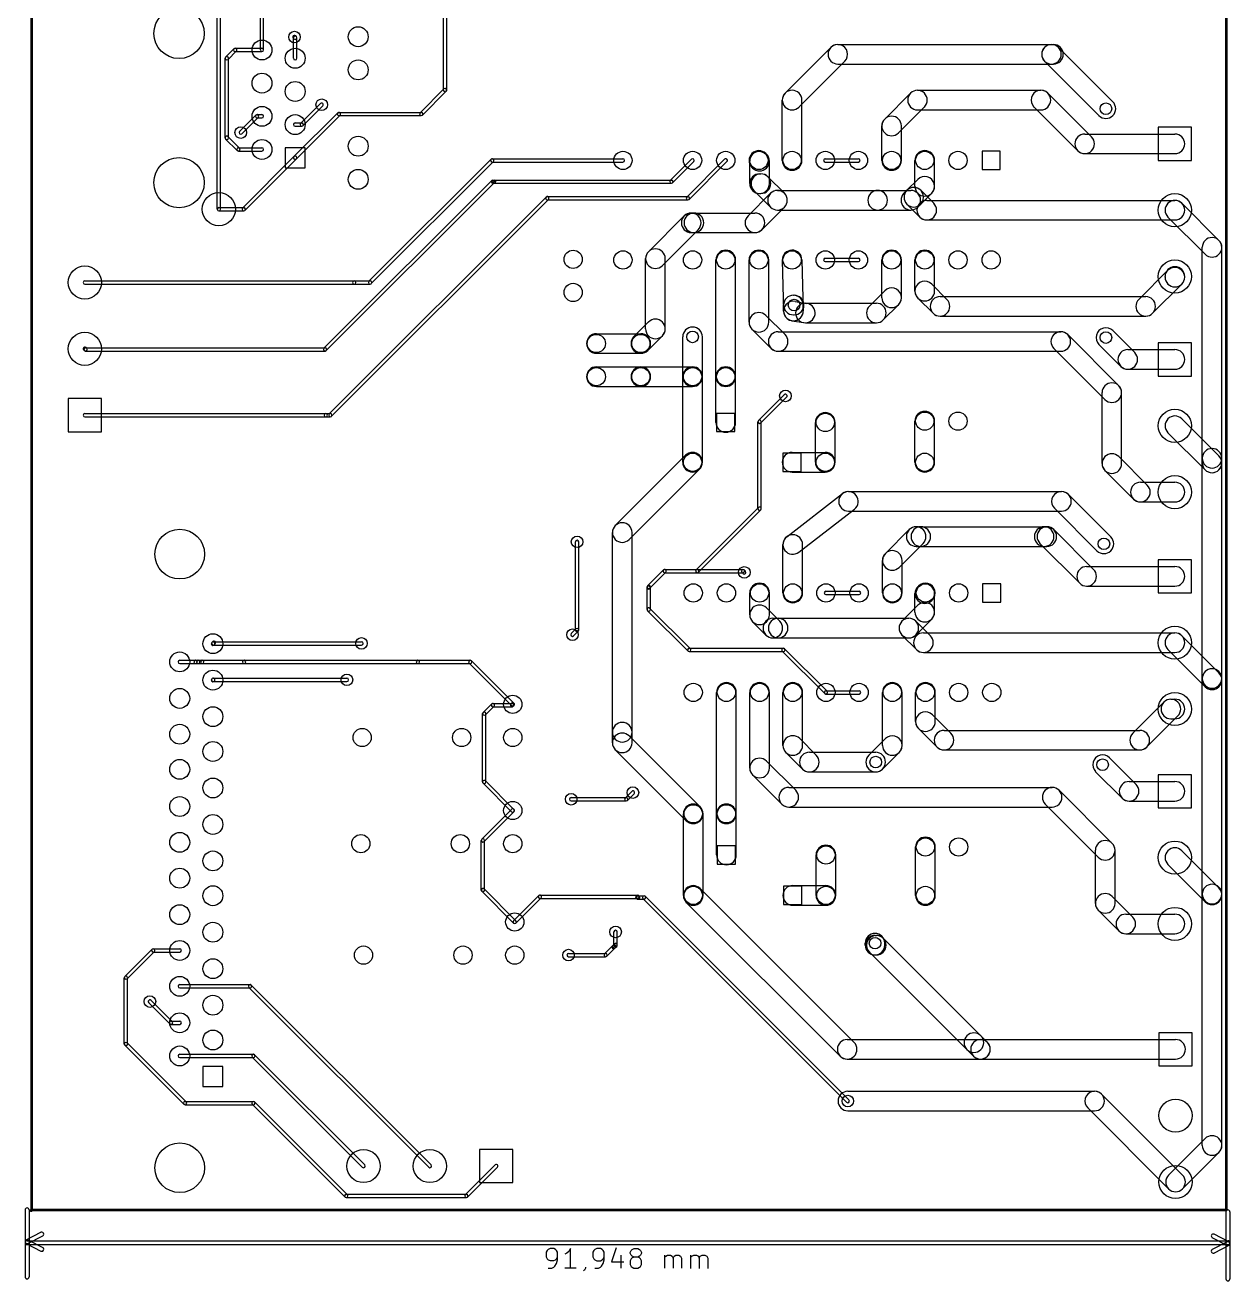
# Model space of a CAD drawing. Extents: x 26 to 140, y -193 to -34.
# Drawn here: x 25.8 to 118, y -192.9 to -96.7 of the extents above; entities that cross this region are included whole.
import ezdxf

# ---------------------------------------------------------------- set-up
doc = ezdxf.new("R2010")
doc.units = 0
doc.header["$MEASUREMENT"] = 0
doc.layers.add('BLACK', color=250, linetype='CONTINUOUS')

msp = doc.modelspace()

# ---------------------------------------------------------------- linework, layer by layer
at = {"layer": 'BLACK'}
for p, q in [((26.2136, -187.503), (26.2136, -34.1884)), ((26.3136, -187.503), (26.3136, -34.1884)), ((117.704, -187.452), (117.704, -34.1884)), ((117.804, -187.452), (117.804, -34.1884)), ((57.785, -101.702), (57.785, -95.1992)), ((58.039, -101.702), (58.039, -95.1992)), ((40.4622, -110.82), (40.4622, -95.3262)), ((40.7162, -110.82), (40.7162, -95.3262)), ((43.7642, -98.6282), (43.7642, -95.4024)), ((44.0182, -98.6282), (44.0182, -95.4024)), ((46.3414, -97.7782), (46.2906, -97.7274)), ((46.3042, -99.2632), (46.3042, -97.6884)), ((46.521, -97.5986), (46.4702, -97.5478)), ((46.5582, -99.2632), (46.5582, -97.6884)), ((41.109, -99.1734), (41.744, -98.5384)), ((41.2886, -99.353), (41.9236, -98.718)), ((41.8338, -98.5012), (43.8912, -98.5012)), ((41.8338, -98.7552), (43.8912, -98.7552)), ((83.9501, -101.933), (87.4553, -98.4281)), ((87.9856, -98.2084), (104.343, -98.2084)), ((104.343, -98.2084), (104.496, -98.2084)), ((104.874, -98.4281), (109.039, -102.594)), ((41.0718, -105.359), (41.0718, -99.2632)), ((41.3258, -105.359), (41.3258, -99.2632)), ((85.0107, -102.994), (88.5159, -99.4887)), ((87.9856, -99.7084), (104.343, -99.7084)), ((103.813, -99.4887), (107.978, -103.654)), ((104.343, -99.7084), (104.496, -99.7084)), ((55.9934, -103.441), (57.8222, -101.612)), ((56.173, -103.62), (58.0018, -101.791)), ((93.5513, -101.933), (91.5701, -103.914)), ((94.0816, -101.714), (103.53, -101.714)), ((107.414, -105.286), (104.061, -101.933)), ((46.8494, -104.253), (48.3734, -102.729)), ((83.7304, -107.086), (83.7304, -102.464)), ((85.2304, -107.086), (85.2304, -102.464)), ((43.4204, -103.618), (42.1758, -104.863)), ((43.6, -103.798), (42.3554, -105.043)), ((43.5102, -103.581), (43.8912, -103.581)), ((43.5102, -103.835), (43.8912, -103.835)), ((46.3414, -106.793), (49.6942, -103.441)), ((46.521, -106.973), (49.8738, -103.62)), ((47.029, -104.433), (48.553, -102.909)), ((49.784, -103.403), (56.0832, -103.403)), ((49.784, -103.657), (56.0832, -103.657)), ((94.6119, -102.994), (92.6307, -104.975)), ((94.0816, -103.214), (103.53, -103.214)), ((106.353, -106.347), (103, -102.994)), ((46.4312, -104.216), (46.9392, -104.216)), ((46.4312, -104.47), (46.9392, -104.47)), ((91.3504, -107.086), (91.3504, -104.445)), ((92.8504, -107.086), (92.8504, -104.445)), ((115.062, -104.546), (112.522, -104.546)), ((112.522, -104.546), (112.522, -107.086)), ((115.062, -107.086), (115.062, -104.546)), ((41.998, -106.338), (41.109, -105.449)), ((42.1776, -106.158), (41.2886, -105.269)), ((106.883, -105.066), (113.792, -105.066)), ((42.0878, -106.121), (43.8912, -106.121)), ((42.0878, -106.375), (43.8912, -106.375)), ((47.1932, -106.121), (45.6692, -106.121)), ((45.6692, -106.121), (45.6692, -107.645)), ((47.1932, -107.645), (47.1932, -106.121)), ((82.4707, -106.556), (82.5215, -106.607)), ((100.419, -106.388), (99.0219, -106.388)), ((99.0219, -106.388), (99.0219, -107.785)), ((100.419, -107.785), (100.419, -106.388)), ((106.883, -106.566), (113.792, -106.566)), ((46.3414, -106.793), (42.4044, -110.73)), ((46.521, -106.973), (42.584, -110.91)), ((45.6692, -107.645), (47.1932, -107.645)), ((52.0818, -116.344), (61.429, -106.997)), ((52.2614, -116.523), (61.6086, -107.176)), ((61.5188, -106.959), (71.5264, -106.959)), ((61.5188, -107.213), (71.5264, -107.213)), ((76.7706, -106.997), (75.145, -108.622)), ((76.9502, -107.176), (75.3246, -108.802)), ((76.415, -109.892), (79.3106, -106.997)), ((76.5946, -110.072), (79.4902, -107.176)), ((81.2412, -108.864), (81.2412, -107.137)), ((81.4101, -107.617), (81.4609, -107.668)), ((82.7412, -108.864), (82.7412, -107.137)), ((87.0204, -106.959), (89.5604, -106.959)), ((87.0204, -107.213), (89.5604, -107.213)), ((93.8904, -109.068), (93.8904, -107.086)), ((95.3904, -109.068), (95.3904, -107.086)), ((112.522, -107.086), (115.062, -107.086)), ((61.4798, -108.622), (48.6274, -121.475)), ((61.5696, -108.585), (61.6712, -108.585)), ((61.6712, -108.585), (75.2348, -108.585)), ((81.9912, -108.114), (82.0928, -108.114)), ((82.6231, -108.334), (83.8931, -109.604)), ((93.2719, -109.375), (94.1101, -108.537)), ((99.0219, -107.785), (100.419, -107.785)), ((61.6594, -108.802), (48.807, -121.654)), ((61.5696, -108.839), (61.6712, -108.839)), ((61.6712, -108.839), (75.2348, -108.839)), ((82.8325, -109.604), (81.1053, -111.331)), ((81.5625, -109.395), (82.8325, -110.665)), ((81.9912, -109.614), (82.0928, -109.614)), ((83.3628, -109.384), (91.0336, -109.384)), ((91.0336, -109.384), (93.5736, -109.384)), ((93.0433, -109.604), (93.2719, -109.375)), ((94.3325, -109.375), (95.3231, -110.366)), ((94.3325, -110.436), (95.1707, -109.598)), ((49.0338, -126.504), (65.6454, -109.892)), ((49.2134, -126.683), (65.825, -110.072)), ((65.7352, -109.855), (76.5048, -109.855)), ((65.7352, -110.109), (76.5048, -110.109)), ((93.2719, -110.436), (94.2625, -111.427)), ((94.1039, -110.665), (94.3325, -110.436)), ((94.7928, -110.146), (113.792, -110.146)), ((114.322, -110.366), (117.167, -113.211)), ((40.5892, -110.693), (42.4942, -110.693)), ((40.5892, -110.947), (42.4942, -110.947)), ((76.2285, -111.331), (73.4853, -114.074)), ((76.7588, -111.112), (76.962, -111.112)), ((76.962, -111.112), (81.6356, -111.112)), ((83.8931, -110.665), (82.1659, -112.392)), ((83.3628, -110.884), (91.0336, -110.884)), ((91.0336, -110.884), (93.5736, -110.884)), ((113.262, -111.427), (116.106, -114.272)), ((77.2891, -112.392), (74.5459, -115.135)), ((94.7928, -111.646), (113.792, -111.646)), ((76.7588, -112.612), (76.962, -112.612)), ((76.962, -112.612), (81.6356, -112.612)), ((115.887, -129.896), (115.887, -113.741)), ((117.387, -129.896), (117.387, -113.741)), ((73.2656, -119.99), (73.2656, -114.605)), ((74.7656, -119.99), (74.7656, -114.605)), ((78.6504, -123.647), (78.6504, -114.706)), ((80.1504, -123.647), (80.1504, -114.706)), ((81.1904, -119.482), (81.1904, -114.706)), ((82.6904, -119.482), (82.6904, -114.706)), ((83.7302, -114.726), (83.8327, -118.638)), ((85.2297, -114.687), (85.3322, -118.598)), ((87.0204, -114.579), (89.5604, -114.579)), ((87.0204, -114.833), (89.5604, -114.833)), ((91.3504, -117.602), (91.3504, -114.706)), ((92.8504, -117.602), (92.8504, -114.706)), ((93.8904, -117.094), (93.8904, -114.706)), ((95.3904, -117.094), (95.3904, -114.706)), ((30.3276, -116.307), (50.9524, -116.307)), ((50.9524, -116.307), (52.1716, -116.307)), ((113.262, -115.497), (111.026, -117.732)), ((113.042, -116.027), (113.042, -115.976)), ((114.542, -116.027), (114.542, -115.976)), ((30.3276, -116.561), (50.9524, -116.561)), ((50.9524, -116.561), (52.1716, -116.561)), ((90.4017, -118.24), (91.5701, -117.072)), ((96.3391, -117.732), (95.1707, -116.564)), ((114.322, -116.558), (112.087, -118.793)), ((83.832, -118.618), (83.832, -118.161)), ((84.582, -117.411), (84.6328, -117.411)), ((84.7044, -117.879), (85.619, -118.03)), ((85.332, -118.618), (85.332, -118.161)), ((85.4964, -118.02), (90.932, -118.02)), ((91.4623, -119.301), (92.6307, -118.132)), ((95.2785, -118.793), (94.1101, -117.624)), ((95.8088, -117.512), (111.557, -117.512)), ((82.4707, -118.951), (83.9439, -120.424)), ((84.582, -118.911), (84.6328, -118.911)), ((95.8088, -119.012), (111.557, -119.012)), ((73.4853, -119.459), (72.3677, -120.577)), ((81.4101, -120.012), (82.8833, -121.485)), ((83.4136, -120.205), (105.054, -120.205)), ((84.4594, -119.358), (85.374, -119.51)), ((85.4964, -119.52), (90.932, -119.52)), ((110.716, -121.796), (109.039, -120.12)), ((69.4944, -120.357), (72.898, -120.357)), ((74.5459, -120.52), (73.4283, -121.638)), ((76.1104, -123.647), (76.1104, -120.599)), ((77.6104, -123.647), (77.6104, -120.599)), ((105.585, -120.424), (109.496, -124.336)), ((115.062, -121.056), (112.522, -121.056)), ((112.522, -121.056), (112.522, -123.596)), ((115.062, -123.596), (115.062, -121.056)), ((30.2886, -121.654), (30.2378, -121.603)), ((30.3784, -121.437), (48.7172, -121.437)), ((30.3784, -121.691), (48.7172, -121.691)), ((30.4682, -121.475), (30.4174, -121.424)), ((69.4944, -121.857), (72.898, -121.857)), ((83.4136, -121.705), (105.054, -121.705)), ((104.524, -121.485), (108.436, -125.397)), ((109.655, -122.857), (107.978, -121.18)), ((110.185, -121.576), (113.792, -121.576)), ((69.4944, -122.897), (72.898, -122.897)), ((72.898, -122.897), (76.8604, -122.897)), ((110.185, -123.076), (113.792, -123.076)), ((76.1104, -130.2), (76.1104, -123.647)), ((77.6104, -130.2), (77.6104, -123.647)), ((78.6504, -127.152), (78.6504, -123.647)), ((80.1504, -127.152), (80.1504, -123.647)), ((112.522, -123.596), (115.062, -123.596)), ((69.4944, -124.397), (72.898, -124.397)), ((72.898, -124.397), (76.8604, -124.397)), ((108.216, -130.302), (108.216, -124.866)), ((109.716, -130.302), (109.716, -124.866)), ((31.5976, -125.324), (29.0576, -125.324)), ((29.0576, -125.324), (29.0576, -127.864)), ((31.5976, -127.864), (31.5976, -125.324)), ((81.9014, -127.012), (83.8826, -125.031)), ((82.081, -127.191), (84.0622, -125.21)), ((30.3276, -126.467), (48.768, -126.467)), ((30.3276, -126.721), (48.768, -126.721)), ((48.768, -126.467), (49.1236, -126.467)), ((48.768, -126.721), (49.1236, -126.721)), ((80.0989, -126.454), (78.7019, -126.454)), ((78.7019, -126.454), (78.7019, -127.851)), ((80.0989, -127.851), (80.0989, -126.454)), ((114.322, -126.876), (117.167, -129.721)), ((29.0576, -127.864), (31.5976, -127.864)), ((78.7019, -127.851), (80.0989, -127.851)), ((81.8642, -133.756), (81.8642, -127.102)), ((82.1182, -133.756), (82.1182, -127.102)), ((86.2704, -130.2), (86.2704, -127.152)), ((87.7704, -130.2), (87.7704, -127.152)), ((93.8904, -130.2), (93.8904, -127.051)), ((95.3904, -130.2), (95.3904, -127.051)), ((113.262, -127.937), (116.106, -130.782)), ((76.3301, -129.67), (70.9453, -135.055)), ((83.7819, -129.502), (83.7819, -130.899)), ((85.1789, -129.502), (83.7819, -129.502)), ((84.4804, -129.45), (87.0204, -129.45)), ((85.1789, -130.899), (85.1789, -129.502)), ((109.496, -129.772), (111.681, -131.956)), ((77.3907, -130.731), (72.0059, -136.116)), ((115.887, -130.251), (115.887, -129.896)), ((115.887, -146.761), (115.887, -129.896)), ((117.387, -130.251), (117.387, -129.896)), ((117.387, -146.761), (117.387, -129.896)), ((83.7819, -130.899), (85.1789, -130.899)), ((84.4804, -130.95), (87.0204, -130.95)), ((108.436, -130.832), (110.62, -133.017)), ((111.15, -131.736), (113.792, -131.736)), ((84.0716, -135.905), (88.3407, -132.605)), ((88.7984, -132.448), (105.105, -132.448)), ((108.887, -135.918), (105.636, -132.667)), ((77.1262, -138.442), (81.9014, -133.667)), ((111.15, -133.236), (113.792, -133.236)), ((77.3058, -138.621), (82.081, -133.846)), ((84.9889, -137.092), (89.258, -133.792)), ((88.7984, -133.948), (105.105, -133.948)), ((107.826, -136.979), (104.575, -133.728)), ((70.7256, -150.876), (70.7256, -135.585)), ((72.2256, -150.876), (72.2256, -135.585)), ((93.4497, -135.36), (91.6209, -137.188)), ((93.98, -135.14), (94.3356, -135.14)), ((94.3356, -135.14), (103.784, -135.14)), ((103.784, -135.14), (103.988, -135.14)), ((104.518, -135.36), (107.566, -138.408)), ((67.8942, -143.053), (67.8942, -136.296)), ((68.1482, -143.053), (68.1482, -136.296)), ((83.7812, -140.208), (83.7812, -136.5)), ((85.2812, -140.208), (85.2812, -136.5)), ((94.5103, -136.42), (92.6815, -138.249)), ((103.457, -136.42), (106.505, -139.468)), ((93.98, -136.64), (94.3356, -136.64)), ((94.3356, -136.64), (103.784, -136.64)), ((103.784, -136.64), (103.988, -136.64)), ((73.4178, -139.661), (74.637, -138.442)), ((74.7268, -138.405), (77.216, -138.405)), ((77.216, -138.405), (80.7212, -138.405)), ((80.811, -138.442), (80.9126, -138.543)), ((91.4012, -140.208), (91.4012, -137.719)), ((92.9012, -140.208), (92.9012, -137.719)), ((107.036, -138.188), (113.792, -138.188)), ((115.062, -137.668), (112.522, -137.668)), ((112.522, -137.668), (112.522, -140.208)), ((115.062, -140.208), (115.062, -137.668)), ((73.5974, -139.841), (74.8166, -138.621)), ((74.7268, -138.659), (77.216, -138.659)), ((77.216, -138.659), (80.7212, -138.659)), ((80.6314, -138.621), (80.733, -138.723)), ((73.3806, -139.802), (73.3806, -139.751)), ((73.3806, -141.478), (73.3806, -139.802)), ((73.6346, -139.802), (73.6346, -139.751)), ((73.6346, -141.478), (73.6346, -139.802)), ((81.2412, -141.884), (81.2412, -140.208)), ((82.7412, -141.884), (82.7412, -140.208)), ((87.0712, -140.081), (89.6112, -140.081)), ((87.0712, -140.335), (89.6112, -140.335)), ((93.8904, -141.681), (93.8904, -140.259)), ((94.1101, -139.728), (94.1609, -139.678)), ((95.3904, -141.681), (95.3904, -140.259)), ((100.47, -139.51), (99.0727, -139.51)), ((99.0727, -139.51), (99.0727, -140.907)), ((100.47, -140.907), (100.47, -139.51)), ((107.036, -139.688), (113.792, -139.688)), ((112.522, -140.208), (115.062, -140.208)), ((82.5215, -141.354), (83.5375, -142.37)), ((92.8909, -142.37), (94.1101, -141.151)), ((95.1707, -140.789), (95.2215, -140.738)), ((99.0727, -140.907), (100.47, -140.907)), ((76.5166, -144.667), (73.4178, -141.568)), ((76.6962, -144.487), (73.5974, -141.388)), ((83.0072, -142.15), (83.4136, -142.15)), ((83.4136, -142.15), (93.4212, -142.15)), ((93.9515, -143.431), (95.1707, -142.212)), ((67.9314, -142.963), (67.5758, -143.319)), ((68.111, -143.143), (67.7554, -143.498)), ((81.4609, -142.415), (82.4769, -143.431)), ((93.9515, -142.37), (95.0691, -143.488)), ((94.5388, -143.268), (113.792, -143.268)), ((40.0422, -144.004), (40.1184, -143.928)), ((40.0676, -143.979), (40.0422, -144.004)), ((40.1574, -143.942), (51.5112, -143.942)), ((40.1574, -144.196), (51.5112, -144.196)), ((40.2218, -144.184), (40.298, -144.108)), ((40.2472, -144.159), (40.2218, -144.184)), ((83.0072, -143.65), (83.4136, -143.65)), ((83.4136, -143.65), (93.4212, -143.65)), ((92.8909, -143.431), (94.0085, -144.548)), ((114.322, -143.488), (117.167, -146.332)), ((76.6064, -144.45), (83.82, -144.45)), ((76.6064, -144.704), (83.82, -144.704)), ((86.9814, -147.918), (83.7302, -144.667)), ((87.161, -147.738), (83.9098, -144.487)), ((94.5388, -144.768), (113.792, -144.768)), ((113.262, -144.548), (116.106, -147.393)), ((37.592, -145.364), (38.8112, -145.364)), ((37.592, -145.618), (38.8112, -145.618)), ((38.8112, -145.364), (39.0144, -145.364)), ((38.8112, -145.618), (39.0144, -145.618)), ((39.0144, -145.364), (39.3192, -145.364)), ((39.0144, -145.618), (39.3192, -145.618)), ((39.3192, -145.364), (42.5196, -145.364)), ((39.3192, -145.618), (42.5196, -145.618)), ((42.5196, -145.364), (55.8292, -145.364)), ((42.5196, -145.618), (55.8292, -145.618)), ((55.8292, -145.364), (59.8424, -145.364)), ((55.8292, -145.618), (59.8424, -145.618)), ((59.7526, -145.581), (63.0038, -148.832)), ((59.9322, -145.401), (63.1834, -148.653)), ((40.0422, -146.798), (40.0676, -146.773)), ((40.1574, -146.736), (50.3936, -146.736)), ((40.1574, -146.99), (50.3936, -146.99)), ((40.2218, -146.978), (40.2472, -146.953)), ((115.887, -163.271), (115.887, -146.761)), ((115.887, -146.863), (115.887, -146.761)), ((117.387, -163.271), (117.387, -146.761)), ((117.387, -146.863), (117.387, -146.761)), ((78.7012, -157.124), (78.7012, -147.828)), ((80.2012, -157.124), (80.2012, -147.828)), ((81.2412, -153.619), (81.2412, -147.828)), ((82.7412, -153.619), (82.7412, -147.828)), ((83.7812, -151.892), (83.7812, -147.828)), ((85.2812, -151.892), (85.2812, -147.828)), ((87.0712, -147.701), (89.6112, -147.701)), ((87.0712, -147.955), (89.6112, -147.955)), ((91.4012, -151.892), (91.4012, -147.828)), ((92.9012, -151.892), (92.9012, -147.828)), ((93.9412, -150.063), (93.9412, -147.828)), ((95.4412, -150.063), (95.4412, -147.828)), ((60.8194, -149.364), (61.4798, -148.703)), ((60.999, -149.543), (61.6594, -148.883)), ((61.5696, -148.666), (63.0428, -148.666)), ((61.5696, -148.92), (63.0428, -148.92)), ((62.953, -148.703), (63.0038, -148.653)), ((63.1326, -148.883), (63.1834, -148.832)), ((112.957, -148.568), (110.569, -150.955)), ((113.487, -148.348), (113.792, -148.348)), ((60.7822, -154.686), (60.7822, -149.454)), ((61.0362, -154.686), (61.0362, -149.454)), ((96.6439, -150.955), (95.2215, -149.533)), ((114.018, -149.628), (111.63, -152.016)), ((113.487, -149.848), (113.792, -149.848)), ((70.7256, -151.689), (70.7256, -150.876)), ((72.2256, -151.689), (72.2256, -150.876)), ((95.5833, -152.016), (94.1609, -150.594)), ((96.1136, -150.736), (111.1, -150.736)), ((72.0059, -151.158), (77.4415, -156.594)), ((85.0615, -151.362), (86.3315, -152.632)), ((90.3509, -152.632), (91.6209, -151.362)), ((70.9453, -152.219), (76.3809, -157.655)), ((84.0009, -152.422), (85.2709, -153.692)), ((85.8012, -152.412), (90.8812, -152.412)), ((91.4115, -153.692), (92.6815, -152.422)), ((96.1136, -152.236), (111.1, -152.236)), ((110.817, -154.867), (108.785, -152.835)), ((82.5215, -153.089), (84.7567, -155.324)), ((63.0038, -156.96), (60.8194, -154.776)), ((63.1834, -156.781), (60.999, -154.596)), ((81.4609, -154.15), (83.6961, -156.385)), ((85.8012, -153.912), (90.8812, -153.912)), ((109.756, -155.928), (107.724, -153.896)), ((110.287, -154.647), (113.792, -154.647)), ((115.062, -154.127), (112.522, -154.127)), ((112.522, -154.127), (112.522, -156.667)), ((115.062, -156.667), (115.062, -154.127)), ((71.6906, -155.917), (72.1986, -155.409)), ((71.8702, -156.097), (72.3782, -155.589)), ((84.2264, -155.104), (104.394, -155.104)), ((104.924, -155.324), (108.988, -159.388)), ((67.564, -155.88), (71.7804, -155.88)), ((67.564, -156.134), (71.7804, -156.134)), ((84.2264, -156.604), (104.394, -156.604)), ((103.864, -156.385), (107.928, -160.449)), ((110.287, -156.147), (113.792, -156.147)), ((112.522, -156.667), (115.062, -156.667)), ((60.7178, -159.067), (63.0038, -156.781)), ((60.8974, -159.246), (63.1834, -156.96)), ((76.1612, -163.373), (76.1612, -157.124)), ((77.6612, -163.373), (77.6612, -157.124)), ((78.7012, -160.274), (78.7012, -157.124)), ((80.2012, -160.274), (80.2012, -157.124)), ((60.6806, -162.966), (60.6806, -159.156)), ((60.9346, -162.966), (60.9346, -159.156)), ((80.1497, -159.576), (78.7527, -159.576)), ((78.7527, -159.576), (78.7527, -160.973)), ((80.1497, -160.973), (80.1497, -159.576)), ((86.3212, -163.373), (86.3212, -160.274)), ((87.8212, -163.373), (87.8212, -160.274)), ((93.9412, -163.373), (93.9412, -159.664)), ((95.4412, -163.373), (95.4412, -159.664)), ((107.708, -163.982), (107.708, -159.918)), ((109.208, -163.982), (109.208, -159.918)), ((114.322, -159.947), (117.167, -162.792)), ((78.7527, -160.973), (80.1497, -160.973)), ((113.262, -161.008), (116.106, -163.852)), ((63.1562, -165.495), (60.7178, -163.056)), ((63.3358, -165.315), (60.8974, -162.877)), ((63.1562, -165.315), (65.0866, -163.385)), ((65.1764, -163.347), (72.644, -163.347)), ((72.517, -163.525), (72.517, -163.474)), ((72.644, -163.398), (72.6948, -163.398)), ((72.6948, -163.398), (73.152, -163.398)), ((72.771, -163.525), (72.771, -163.474)), ((73.2418, -163.435), (88.8374, -179.031)), ((77.4415, -162.842), (89.2271, -174.628)), ((83.8327, -162.674), (83.8327, -164.071)), ((85.2297, -162.674), (83.8327, -162.674)), ((84.5312, -162.623), (87.0712, -162.623)), ((85.2297, -164.071), (85.2297, -162.674)), ((108.988, -163.452), (110.563, -165.027)), ((115.887, -163.322), (115.887, -163.271)), ((115.887, -182.524), (115.887, -163.271)), ((117.387, -163.322), (117.387, -163.271)), ((117.387, -182.524), (117.387, -163.271)), ((63.3358, -165.495), (65.2662, -163.564)), ((65.1764, -163.601), (72.644, -163.601)), ((72.644, -163.652), (72.6948, -163.652)), ((72.6948, -163.652), (73.152, -163.652)), ((73.0622, -163.615), (88.6578, -179.211)), ((76.3809, -163.903), (88.1665, -175.689)), ((83.8327, -164.071), (85.2297, -164.071)), ((84.5312, -164.123), (87.0712, -164.123)), ((107.928, -164.513), (109.502, -166.088)), ((110.033, -164.807), (113.792, -164.807)), ((70.8406, -167.183), (70.8406, -166.167)), ((71.0946, -167.183), (71.0946, -166.167)), ((110.033, -166.307), (113.792, -166.307)), ((70.1158, -167.855), (70.7254, -167.245)), ((70.7254, -167.245), (70.7762, -167.195)), ((70.7762, -167.195), (70.8778, -167.093)), ((70.9558, -167.374), (71.0574, -167.273)), ((90.0804, -167.183), (90.0804, -167.03)), ((90.8304, -166.433), (90.932, -166.433)), ((98.9299, -174.12), (91.4623, -166.652)), ((91.5804, -167.183), (91.5804, -167.03)), ((35.4702, -167.499), (33.3874, -169.582)), ((35.6498, -167.679), (33.567, -169.762)), ((35.56, -167.462), (37.592, -167.462)), ((35.56, -167.716), (37.592, -167.716)), ((67.3608, -167.818), (70.2056, -167.818)), ((67.3608, -168.072), (70.2056, -168.072)), ((70.2954, -168.035), (70.905, -167.425)), ((70.905, -167.425), (70.9558, -167.374)), ((97.8693, -175.181), (90.4017, -167.713)), ((90.8304, -167.933), (90.932, -167.933)), ((33.3502, -174.752), (33.3502, -169.672)), ((33.6042, -174.752), (33.6042, -169.672)), ((37.592, -170.205), (42.9768, -170.205)), ((37.592, -170.459), (42.9768, -170.459)), ((42.887, -170.422), (56.6538, -184.189)), ((43.0666, -170.243), (56.8334, -184.009)), ((36.8418, -173.216), (35.2162, -171.591)), ((37.0214, -173.037), (35.3958, -171.411)), ((36.9316, -172.999), (37.592, -172.999)), ((36.9316, -173.253), (37.592, -173.253)), ((115.113, -173.888), (112.573, -173.888)), ((112.573, -173.888), (112.573, -176.428)), ((115.113, -176.428), (115.113, -173.888)), ((33.3874, -174.842), (37.9086, -179.363)), ((33.567, -174.662), (38.0882, -179.183)), ((88.6968, -174.408), (98.9076, -174.408)), ((98.9076, -174.408), (113.843, -174.408)), ((98.9299, -174.12), (99.4379, -174.628)), ((37.592, -175.539), (43.2308, -175.539)), ((37.592, -175.793), (43.2308, -175.793)), ((43.141, -175.756), (51.5738, -184.189)), ((43.3206, -175.577), (51.7534, -184.009)), ((88.6968, -175.908), (98.9076, -175.908)), ((97.8693, -175.181), (98.3773, -175.689)), ((98.9076, -175.908), (113.843, -175.908)), ((40.894, -176.479), (39.37, -176.479)), ((39.37, -176.479), (39.37, -178.003)), ((40.894, -178.003), (40.894, -176.479)), ((112.573, -176.428), (115.113, -176.428)), ((39.37, -178.003), (40.894, -178.003)), ((88.7476, -178.371), (107.645, -178.371)), ((114.373, -184.788), (108.176, -178.59)), ((37.9984, -179.146), (43.2308, -179.146)), ((37.9984, -179.4), (43.2308, -179.4)), ((43.141, -179.363), (50.253, -186.475)), ((43.3206, -179.183), (50.4326, -186.295)), ((113.312, -185.849), (107.115, -179.651)), ((88.7476, -179.871), (107.645, -179.871)), ((116.106, -181.994), (113.312, -184.788)), ((63.0936, -182.829), (60.5536, -182.829)), ((60.5536, -182.829), (60.5536, -185.369)), ((63.0936, -185.369), (63.0936, -182.829)), ((117.167, -183.055), (114.373, -185.849)), ((59.4478, -186.295), (61.7338, -184.009)), ((59.6274, -186.475), (61.9134, -184.189)), ((60.5536, -185.369), (63.0936, -185.369)), ((50.3428, -186.258), (59.5376, -186.258)), ((50.3428, -186.512), (59.5376, -186.512)), ((25.7537, -187.452), (25.7537, -192.59)), ((26.0537, -187.452), (26.0537, -192.59)), ((26.162, -187.453), (26.2636, -187.453)), ((26.2128, -187.402), (117.754, -187.402)), ((26.2128, -187.502), (117.754, -187.502)), ((26.162, -187.553), (26.2636, -187.553)), ((117.702, -187.604), (117.702, -192.743)), ((118.002, -187.604), (118.002, -192.743)), ((25.8349, -189.757), (26.9624, -189.173)), ((25.973, -190.024), (27.1005, -189.439)), ((117.921, -189.91), (116.796, -189.322)), ((25.8342, -190.024), (26.9607, -190.611)), ((25.9039, -189.817), (117.852, -189.817)), ((25.9039, -190.117), (117.852, -190.117)), ((25.9727, -189.758), (27.0992, -190.345)), ((65.9487, -190.413), (65.8057, -190.485)), ((66.2344, -190.414), (65.9487, -190.413)), ((66.3772, -190.486), (66.2344, -190.414)), ((67.5201, -190.416), (67.3769, -190.63)), ((67.5175, -191.916), (67.5201, -190.416)), ((71.0203, -190.351), (70.6613, -191.422)), ((117.782, -189.909), (116.656, -190.495)), ((117.782, -190.176), (116.657, -189.587)), ((117.921, -190.175), (116.794, -190.761)), ((65.6625, -190.699), (65.6619, -191.056)), ((65.6619, -191.056), (65.7331, -191.199)), ((65.7342, -190.556), (65.6625, -190.699)), ((65.7331, -191.199), (65.8044, -191.27)), ((65.8057, -190.485), (65.7342, -190.556)), ((65.8044, -191.27), (65.9471, -191.342)), ((65.9471, -191.342), (66.2328, -191.342)), ((66.2328, -191.342), (66.3758, -191.271)), ((66.3758, -191.271), (66.4473, -191.2)), ((66.4485, -190.557), (66.3772, -190.486)), ((66.4467, -191.557), (66.5186, -191.272)), ((66.4473, -191.2), (66.519, -191.057)), ((66.5196, -190.7), (66.4485, -190.557)), ((66.5186, -191.272), (66.5196, -190.7)), ((67.2338, -190.773), (67.0908, -190.844)), ((67.3769, -190.63), (67.2338, -190.773)), ((69.2339, -190.705), (69.2333, -191.062)), ((69.2333, -191.062), (69.3045, -191.205)), ((69.3056, -190.562), (69.2339, -190.705)), ((69.3045, -191.205), (69.3758, -191.277)), ((69.3772, -190.491), (69.3056, -190.562)), ((69.3758, -191.277), (69.5185, -191.348)), ((69.5201, -190.42), (69.3772, -190.491)), ((69.5185, -191.348), (69.8042, -191.349)), ((69.8059, -190.42), (69.5201, -190.42)), ((69.8042, -191.349), (69.9472, -191.278)), ((69.9486, -190.492), (69.8059, -190.42)), ((69.9472, -191.278), (70.0188, -191.206)), ((70.0199, -190.563), (69.9486, -190.492)), ((70.0181, -191.563), (70.0901, -191.278)), ((70.0188, -191.206), (70.0904, -191.063)), ((70.0911, -190.706), (70.0199, -190.563)), ((70.0901, -191.278), (70.0911, -190.706)), ((71.3764, -190.923), (71.3747, -191.923)), ((72.0899, -191.353), (72.0894, -191.638)), ((72.1616, -191.21), (72.0899, -191.353)), ((72.0909, -190.781), (72.0911, -190.71)), ((72.1621, -190.924), (72.0909, -190.781)), ((72.0911, -190.71), (72.1627, -190.567)), ((72.2332, -191.139), (72.1616, -191.21)), ((72.2334, -190.996), (72.1621, -190.924)), ((72.1627, -190.567), (72.2343, -190.496)), ((72.3762, -191.067), (72.2332, -191.139)), ((72.3762, -191.067), (72.2334, -190.996)), ((72.2343, -190.496), (72.3773, -190.425)), ((72.6619, -191.068), (72.3762, -191.067)), ((72.3773, -190.425), (72.663, -190.425)), ((72.8049, -190.997), (72.6619, -191.068)), ((72.8046, -191.14), (72.6619, -191.068)), ((72.663, -190.425), (72.8057, -190.497)), ((72.8759, -191.211), (72.8046, -191.14)), ((72.8764, -190.925), (72.8049, -190.997)), ((72.8057, -190.497), (72.877, -190.568)), ((72.9471, -191.354), (72.8759, -191.211)), ((72.9481, -190.783), (72.8764, -190.925)), ((72.877, -190.568), (72.9482, -190.711)), ((72.9466, -191.64), (72.9471, -191.354)), ((72.9482, -190.711), (72.9481, -190.783)), ((74.7318, -191.929), (74.7335, -190.929)), ((74.7333, -191.072), (74.8048, -191)), ((74.8048, -191), (74.9478, -190.929)), ((74.9478, -190.929), (75.1621, -190.929)), ((75.1621, -190.929), (75.3048, -191.001)), ((75.3048, -191.001), (75.376, -191.144)), ((75.376, -191.144), (75.3747, -191.93)), ((75.376, -191.144), (75.4477, -191.001)), ((75.4477, -191.001), (75.5907, -190.93)), ((75.5907, -190.93), (75.805, -190.931)), ((75.805, -190.931), (75.9477, -191.002)), ((75.9477, -191.002), (76.0189, -191.145)), ((76.0189, -191.145), (76.0175, -191.931)), ((76.7318, -191.932), (76.7335, -190.932)), ((76.7333, -191.075), (76.8048, -191.004)), ((76.8048, -191.004), (76.9478, -190.933)), ((76.9478, -190.933), (77.1621, -190.933)), ((77.1621, -190.933), (77.3048, -191.005)), ((77.3048, -191.005), (77.376, -191.148)), ((77.376, -191.148), (77.3747, -191.933)), ((77.376, -191.148), (77.4477, -191.005)), ((77.4477, -191.005), (77.5907, -190.934)), ((77.5907, -190.934), (77.805, -190.934)), ((77.805, -190.934), (77.9477, -191.006)), ((77.9477, -191.006), (78.0189, -191.149)), ((78.0189, -191.149), (78.0175, -191.934)), ((65.8032, -191.913), (66.089, -191.914)), ((66.089, -191.914), (66.2319, -191.842)), ((66.2319, -191.842), (66.3035, -191.771)), ((66.3035, -191.771), (66.4467, -191.557)), ((67.9461, -191.917), (67.089, -191.915)), ((68.5887, -192.061), (68.5171, -192.132)), ((68.6604, -191.918), (68.5887, -192.061)), ((68.6605, -191.847), (68.6604, -191.918)), ((69.3747, -191.919), (69.6604, -191.92)), ((69.6604, -191.92), (69.8034, -191.849)), ((69.8034, -191.849), (69.8749, -191.777)), ((69.8749, -191.777), (70.0181, -191.563)), ((70.6613, -191.422), (71.5898, -191.423)), ((72.0894, -191.638), (72.1606, -191.781)), ((72.1606, -191.781), (72.2319, -191.853)), ((72.2319, -191.853), (72.3747, -191.925)), ((72.3747, -191.925), (72.6604, -191.925)), ((72.6604, -191.925), (72.8034, -191.854)), ((72.8034, -191.854), (72.8749, -191.783)), ((72.8749, -191.783), (72.9466, -191.64))]:
    msp.add_line(p, q, dxfattribs=at)
for centre, radius in [((37.5412, -97.3582), 1.9253), ((51.2572, -97.6122), 0.762), ((43.8912, -98.6282), 0.762), ((46.3804, -97.6376), 0.4445), ((46.4312, -99.2632), 0.762), ((51.2572, -100.152), 0.762), ((43.8912, -101.168), 0.762), ((46.4312, -101.803), 0.762), ((48.4632, -102.819), 0.4445), ((108.509, -103.124), 0.4445), ((43.8912, -103.708), 0.762), ((46.4312, -104.343), 0.762), ((42.2656, -104.953), 0.4445), ((43.8912, -106.248), 0.762), ((51.2572, -105.994), 0.762), ((71.5264, -107.086), 0.6985), ((76.8604, -107.086), 0.6985), ((79.4004, -107.086), 0.6985), ((81.9404, -107.086), 0.6985), ((84.4804, -107.086), 0.6985), ((87.0204, -107.086), 0.6985), ((89.5604, -107.086), 0.6985), ((92.1004, -107.086), 0.6985), ((94.6404, -107.086), 0.6985), ((97.1804, -107.086), 0.6985), ((37.5412, -108.788), 1.9253), ((51.2572, -108.534), 0.762), ((40.5892, -110.82), 1.27), ((113.792, -110.896), 1.27), ((67.7164, -114.656), 0.6985), ((71.5264, -114.706), 0.6985), ((76.8604, -114.706), 0.6985), ((79.4004, -114.706), 0.6985), ((81.9404, -114.706), 0.6985), ((84.4804, -114.706), 0.6985), ((87.0204, -114.706), 0.6985), ((89.5604, -114.706), 0.6985), ((92.1004, -114.706), 0.6985), ((94.6404, -114.706), 0.6985), ((97.1804, -114.706), 0.6985), ((99.7204, -114.706), 0.6985), ((30.3276, -116.434), 1.27), ((113.792, -115.976), 1.27), ((67.7164, -117.196), 0.6985), ((84.6328, -118.161), 0.4445), ((76.8604, -120.599), 0.4445), ((108.509, -120.65), 0.4445), ((30.3276, -121.514), 1.27), ((69.4944, -121.107), 0.6985), ((72.898, -121.107), 0.6985), ((69.4944, -123.647), 0.6985), ((72.898, -123.647), 0.6985), ((76.8604, -123.647), 0.6985), ((79.4004, -123.647), 0.6985), ((83.9724, -125.12), 0.4445), ((87.0204, -127.152), 0.6985), ((94.6404, -127.051), 0.6985), ((97.1804, -127.051), 0.6985), ((113.792, -127.406), 1.27), ((76.8604, -130.2), 0.6985), ((87.0204, -130.2), 0.6985), ((94.6404, -130.2), 0.6985), ((113.792, -132.486), 1.27), ((37.592, -137.236), 1.905), ((68.0212, -136.296), 0.4445), ((108.356, -136.449), 0.4445), ((80.8228, -138.633), 0.4445), ((76.9112, -140.208), 0.6985), ((79.4512, -140.208), 0.6985), ((81.9912, -140.208), 0.6985), ((84.5312, -140.208), 0.6985), ((87.0712, -140.208), 0.6985), ((89.6112, -140.208), 0.6985), ((92.1512, -140.208), 0.6985), ((94.6912, -140.208), 0.6985), ((97.2312, -140.208), 0.6985), ((67.6656, -143.408), 0.4445), ((113.792, -144.018), 1.27), ((40.132, -144.094), 0.762), ((51.5112, -144.069), 0.4445), ((37.592, -145.491), 0.762), ((40.132, -146.888), 0.762), ((50.3936, -146.863), 0.4445), ((76.9112, -147.828), 0.6985), ((79.4512, -147.828), 0.6985), ((81.9912, -147.828), 0.6985), ((84.5312, -147.828), 0.6985), ((87.0712, -147.828), 0.6985), ((89.6112, -147.828), 0.6985), ((92.1512, -147.828), 0.6985), ((94.6912, -147.828), 0.6985), ((97.2312, -147.828), 0.6985), ((99.7712, -147.828), 0.6985), ((37.592, -148.285), 0.762), ((63.0936, -148.742), 0.6985), ((113.792, -149.098), 1.27), ((40.132, -149.682), 0.762), ((37.592, -151.028), 0.762), ((51.562, -151.282), 0.6985), ((59.182, -151.282), 0.6985), ((63.0936, -151.282), 0.6985), ((40.132, -152.349), 0.762), ((90.8812, -153.162), 0.4445), ((37.592, -153.721), 0.762), ((108.255, -153.365), 0.4445), ((40.132, -155.143), 0.762), ((67.564, -156.007), 0.4445), ((72.2884, -155.499), 0.4445), ((37.592, -156.566), 0.762), ((63.0936, -156.87), 0.6985), ((76.9112, -157.124), 0.6985), ((79.4512, -157.124), 0.6985), ((40.132, -157.937), 0.762), ((37.592, -159.309), 0.762), ((51.4604, -159.41), 0.6985), ((59.0804, -159.41), 0.6985), ((63.0936, -159.41), 0.6985), ((87.0712, -160.274), 0.6985), ((94.6912, -159.664), 0.6985), ((97.2312, -159.664), 0.6985), ((113.792, -160.477), 1.27), ((40.132, -160.731), 0.762), ((37.592, -162.052), 0.762), ((40.132, -163.398), 0.762), ((76.9112, -163.373), 0.6985), ((87.0712, -163.373), 0.6985), ((94.6912, -163.373), 0.6985), ((37.592, -164.846), 0.762), ((113.792, -165.557), 1.27), ((63.246, -165.405), 0.6985), ((40.132, -166.192), 0.762), ((70.9676, -166.167), 0.4445), ((37.592, -167.589), 0.762), ((51.6636, -167.945), 0.6985), ((59.2836, -167.945), 0.6985), ((63.246, -167.945), 0.6985), ((90.8304, -167.03), 0.4445), ((40.132, -168.986), 0.762), ((67.3608, -167.945), 0.4445), ((37.592, -170.332), 0.762), ((35.306, -171.501), 0.4445), ((40.132, -171.78), 0.762), ((37.592, -173.126), 0.762), ((40.132, -174.447), 0.762), ((37.592, -175.666), 0.762), ((88.7476, -179.121), 0.4445), ((113.843, -180.238), 1.27), ((37.592, -184.226), 1.905), ((51.6636, -184.099), 1.27), ((56.7436, -184.099), 1.27), ((113.843, -185.318), 1.27)]:
    msp.add_circle(centre, radius, dxfattribs=at)
for centre, radius, start, end in [((46.3804, -97.6376), 0.127, 405, 585), ((46.4312, -97.6884), 0.127, 360, 540), ((46.4312, -97.6884), 0.127, 225, 405), ((41.8338, -98.6282), 0.127, 90, 270), ((41.8338, -98.6282), 0.127, 315, 495), ((43.8912, -98.6282), 0.127, 180, 360), ((43.8912, -98.6282), 0.127, 270, 450), ((87.9856, -98.9584), 0.75, 90, 270), ((87.9856, -98.9584), 0.75, 315, 495), ((104.343, -98.9584), 0.75, 45, 225), ((104.343, -98.9584), 0.75, 90, 270), ((104.343, -98.9584), 0.75, 270, 450), ((104.496, -98.9584), 0.75, 270, 450), ((41.1988, -99.2632), 0.127, 360, 540), ((41.1988, -99.2632), 0.127, 135, 315), ((46.4312, -99.2632), 0.127, 180, 360), ((57.912, -101.702), 0.127, 180, 360), ((57.912, -101.702), 0.127, 315, 495), ((84.4804, -102.464), 0.75, 360, 540), ((84.4804, -102.464), 0.75, 135, 315), ((94.0816, -102.464), 0.75, 90, 270), ((94.0816, -102.464), 0.75, -45, 135), ((103.53, -102.464), 0.75, 405, 585), ((103.53, -102.464), 0.75, 270, 450), ((48.4632, -102.819), 0.127, 315, 495), ((108.509, -103.124), 0.75, 225, 405), ((43.5102, -103.708), 0.127, 90, 270), ((43.5102, -103.708), 0.127, -45, 135), ((43.8912, -103.708), 0.127, 270, 450), ((49.784, -103.53), 0.127, 90, 270), ((49.784, -103.53), 0.127, 315, 495), ((56.0832, -103.53), 0.127, 135, 315), ((56.0832, -103.53), 0.127, 270, 450), ((92.1004, -104.445), 0.75, 360, 540), ((46.4312, -104.343), 0.127, 90, 270), ((46.9392, -104.343), 0.127, 135, 315), ((46.9392, -104.343), 0.127, 270, 450), ((92.1004, -104.445), 0.75, 135, 315), ((41.1988, -105.359), 0.127, 405, 585), ((41.1988, -105.359), 0.127, 180, 360), ((42.2656, -104.953), 0.127, 135, 315), ((106.883, -105.816), 0.75, 90, 270), ((106.883, -105.816), 0.75, 225, 405), ((113.792, -105.816), 0.75, 270, 450), ((42.0878, -106.248), 0.127, 90, 270), ((42.0878, -106.248), 0.127, 225, 405), ((43.8912, -106.248), 0.127, 270, 450), ((81.9404, -107.086), 0.75, 45, 225), ((81.9912, -107.137), 0.75, 360, 540), ((81.9912, -107.137), 0.75, 225, 405), ((94.6404, -107.086), 0.75, 360, 540), ((46.4312, -106.883), 0.127, 135, 315), ((46.4312, -106.883), 0.127, -45, 135), ((61.5188, -107.086), 0.127, 90, 270), ((61.5188, -107.086), 0.127, 315, 495), ((71.5264, -107.086), 0.127, 270, 450), ((76.8604, -107.086), 0.127, -45, 135), ((79.4004, -107.086), 0.127, 315, 495), ((84.4804, -107.086), 0.75, 180, 360), ((87.0204, -107.086), 0.127, 90, 270), ((89.5604, -107.086), 0.127, 270, 450), ((92.1004, -107.086), 0.75, 180, 360), ((61.5696, -108.712), 0.127, 90, 270), ((61.5696, -108.712), 0.127, -45, 135), ((61.6712, -108.712), 0.127, 90, 270), ((61.6712, -108.712), 0.127, 270, 450), ((75.2348, -108.712), 0.127, 135, 315), ((75.2348, -108.712), 0.127, 270, 450), ((81.9912, -108.864), 0.75, 90, 270), ((82.0928, -108.864), 0.75, 45, 225), ((82.0928, -108.864), 0.75, 270, 450), ((94.6404, -109.068), 0.75, 315, 495), ((81.9912, -108.864), 0.75, 180, 360), ((83.3628, -110.134), 0.75, 90, 270), ((83.3628, -110.134), 0.75, -45, 135), ((83.3628, -110.134), 0.75, 225, 405), ((91.0336, -110.134), 0.75, 90, 270), ((91.0336, -110.134), 0.75, 270, 450), ((93.5736, -110.134), 0.75, 135, 315), ((93.8022, -109.906), 0.75, 45, 225), ((93.8022, -109.906), 0.75, 135, 315), ((93.8022, -109.906), 0.75, 315, 495), ((93.5736, -110.134), 0.75, 270, 450), ((94.6404, -109.068), 0.75, 180, 360), ((65.7352, -109.982), 0.127, 90, 270), ((65.7352, -109.982), 0.127, 315, 495), ((76.5048, -109.982), 0.127, 135, 315), ((76.5048, -109.982), 0.127, 270, 450), ((94.7928, -110.896), 0.75, 90, 270), ((94.7928, -110.896), 0.75, 225, 405), ((113.792, -110.896), 0.75, 45, 225), ((113.792, -110.896), 0.75, 270, 450), ((40.5892, -110.82), 0.127, 90, 270), ((40.5892, -110.82), 0.127, 180, 360), ((42.4942, -110.82), 0.127, 135, 315), ((42.4942, -110.82), 0.127, 270, 450), ((76.7588, -111.862), 0.75, 90, 270), ((76.962, -111.862), 0.75, 90, 270), ((76.7588, -111.862), 0.75, -45, 135), ((76.962, -111.862), 0.75, 270, 450), ((81.6356, -111.862), 0.75, 135, 315), ((81.6356, -111.862), 0.75, 270, 450), ((116.637, -113.741), 0.75, 360, 540), ((116.637, -113.741), 0.75, 225, 405), ((74.0156, -114.605), 0.75, 360, 540), ((74.0156, -114.605), 0.75, 135, 315), ((79.4004, -114.706), 0.75, 360, 540), ((81.9404, -114.706), 0.75, 360, 540), ((84.48, -114.706), 0.75, 1.5, 181.5), ((92.1004, -114.706), 0.75, 360, 540), ((94.6404, -114.706), 0.75, 360, 540), ((87.0204, -114.706), 0.127, 90, 270), ((89.5604, -114.706), 0.127, 270, 450), ((113.792, -115.976), 0.75, 360, 540), ((113.792, -116.027), 0.75, -45, 135), ((30.3276, -116.434), 0.127, 90, 270), ((50.9524, -116.434), 0.127, 90, 270), ((50.9524, -116.434), 0.127, 270, 450), ((52.1716, -116.434), 0.127, 135, 315), ((52.1716, -116.434), 0.127, 270, 450), ((94.6404, -117.094), 0.75, 405, 585), ((113.792, -116.027), 0.75, 180, 360), ((92.1004, -117.602), 0.75, 315, 495), ((94.6404, -117.094), 0.75, 180, 360), ((84.5819, -118.618), 0.75, 80.6, 260.6), ((84.582, -118.161), 0.75, 360, 540), ((84.582, -118.161), 0.75, 90, 270), ((84.6328, -118.161), 0.75, 270, 450), ((85.4964, -118.77), 0.75, 90, 270), ((85.4965, -118.77), 0.75, 260.6, 440.6), ((90.932, -118.77), 0.75, 135, 315), ((90.932, -118.77), 0.75, 270, 450), ((92.1004, -117.602), 0.75, 180, 360), ((95.8088, -118.262), 0.75, 90, 270), ((95.8088, -118.262), 0.75, 225, 405), ((111.557, -118.262), 0.75, 135, 315), ((111.557, -118.262), 0.75, 270, 450), ((74.0156, -119.99), 0.75, -45, 135), ((81.9404, -119.482), 0.75, 45, 225), ((84.582, -118.618), 0.75, 180, 360), ((84.5824, -118.618), 0.75, 181.5, 361.5), ((74.0156, -119.99), 0.75, 180, 360), ((76.8604, -120.599), 0.75, 360, 540), ((81.9404, -119.482), 0.75, 180, 360), ((83.4136, -120.955), 0.75, 90, 270), ((105.054, -120.955), 0.75, 45, 225), ((105.054, -120.955), 0.75, 270, 450), ((108.509, -120.65), 0.75, 405, 585), ((69.4944, -121.107), 0.75, 90, 270), ((72.898, -121.107), 0.75, 135, 315), ((72.898, -121.107), 0.75, 270, 450), ((83.4136, -120.955), 0.75, 225, 405), ((30.3276, -121.514), 0.127, 405, 585), ((30.3784, -121.564), 0.127, 90, 270), ((30.3784, -121.564), 0.127, 225, 405), ((48.7172, -121.564), 0.127, 135, 315), ((48.7172, -121.564), 0.127, 270, 450), ((110.185, -122.326), 0.75, 90, 270), ((110.185, -122.326), 0.75, 225, 405), ((113.792, -122.326), 0.75, 270, 450), ((69.4944, -123.647), 0.75, 90, 270), ((72.898, -123.647), 0.75, 90, 270), ((72.898, -123.647), 0.75, 270, 450), ((76.8604, -123.647), 0.75, 360, 540), ((76.8604, -123.647), 0.75, 270, 450), ((79.4004, -123.647), 0.75, 360, 540), ((76.8604, -123.647), 0.75, 180, 360), ((79.4004, -123.647), 0.75, 180, 360), ((83.9724, -125.12), 0.127, 315, 495), ((108.966, -124.866), 0.75, 360, 540), ((108.966, -124.866), 0.75, 225, 405), ((30.3276, -126.594), 0.127, 90, 270), ((48.768, -126.594), 0.127, 90, 270), ((48.768, -126.594), 0.127, 270, 450), ((49.1236, -126.594), 0.127, 135, 315), ((49.1236, -126.594), 0.127, 270, 450), ((87.0204, -127.152), 0.75, 360, 540), ((94.6404, -127.051), 0.75, 360, 540), ((113.792, -127.406), 0.75, 45, 225), ((79.4004, -127.152), 0.75, 180, 360), ((81.9912, -127.102), 0.127, 360, 540), ((81.9912, -127.102), 0.127, 135, 315), ((76.8604, -130.2), 0.75, -45, 135), ((84.4804, -130.2), 0.75, 90, 270), ((87.0204, -130.2), 0.75, 270, 450), ((108.966, -130.302), 0.75, 45, 225), ((116.637, -129.896), 0.75, 360, 540), ((116.637, -129.896), 0.75, 360, 540), ((116.637, -130.251), 0.75, 225, 405), ((76.8604, -130.2), 0.75, 180, 360), ((87.0204, -130.2), 0.75, 180, 360), ((94.6404, -130.2), 0.75, 180, 360), ((108.966, -130.302), 0.75, 180, 360), ((116.637, -129.896), 0.75, 180, 360), ((116.637, -130.251), 0.75, 180, 360), ((111.15, -132.486), 0.75, 90, 270), ((113.792, -132.486), 0.75, 270, 450), ((88.7984, -133.198), 0.75, 90, 270), ((88.7994, -133.199), 0.75, 307.7, 487.7), ((105.105, -133.198), 0.75, 405, 585), ((105.105, -133.198), 0.75, 270, 450), ((111.15, -132.486), 0.75, 225, 405), ((81.9912, -133.756), 0.127, 315, 495), ((81.9912, -133.756), 0.127, 180, 360), ((71.4756, -135.585), 0.75, 360, 540), ((71.4756, -135.585), 0.75, 135, 315), ((93.98, -135.89), 0.75, 90, 270), ((93.98, -135.89), 0.75, -45, 135), ((94.3356, -135.89), 0.75, 90, 270), ((94.3356, -135.89), 0.75, 270, 450), ((103.784, -135.89), 0.75, 90, 270), ((103.988, -135.89), 0.75, 45, 225), ((103.784, -135.89), 0.75, 270, 450), ((103.988, -135.89), 0.75, 270, 450), ((68.0212, -136.296), 0.127, 360, 540), ((84.5302, -136.498), 0.75, 127.7, 307.7), ((84.5312, -136.5), 0.75, 360, 540), ((108.356, -136.449), 0.75, 225, 405), ((92.1512, -137.719), 0.75, 360, 540), ((92.1512, -137.719), 0.75, 135, 315), ((74.7268, -138.532), 0.127, 90, 270), ((74.7268, -138.532), 0.127, 315, 495), ((77.216, -138.532), 0.127, 90, 270), ((77.216, -138.532), 0.127, 135, 315), ((77.216, -138.532), 0.127, 270, 450), ((80.7212, -138.532), 0.127, 45, 225), ((80.7212, -138.532), 0.127, 270, 450), ((107.036, -138.938), 0.75, 90, 270), ((107.036, -138.938), 0.75, 225, 405), ((113.792, -138.938), 0.75, 270, 450), ((80.8228, -138.633), 0.127, 225, 405), ((73.5076, -139.751), 0.127, 360, 540), ((73.5076, -139.751), 0.127, 135, 315), ((73.5076, -139.802), 0.127, 360, 540), ((73.5076, -139.802), 0.127, 180, 360), ((81.9912, -140.208), 0.75, 360, 540), ((84.5312, -140.208), 0.75, 180, 360), ((87.0712, -140.208), 0.127, 90, 270), ((89.6112, -140.208), 0.127, 270, 450), ((92.1512, -140.208), 0.75, 180, 360), ((94.6404, -140.259), 0.75, 360, 540), ((94.6404, -140.259), 0.75, 135, 315), ((94.6912, -140.208), 0.75, 315, 495), ((73.5076, -141.478), 0.127, 405, 585), ((81.9912, -141.884), 0.75, 45, 225), ((94.6404, -141.681), 0.75, 315, 495), ((73.5076, -141.478), 0.127, 180, 360), ((81.9912, -141.884), 0.75, 180, 360), ((83.0072, -142.9), 0.75, 90, 270), ((83.4136, -142.9), 0.75, 90, 270), ((83.4136, -142.9), 0.75, 270, 450), ((93.4212, -142.9), 0.75, 45, 225), ((93.4212, -142.9), 0.75, 270, 450), ((94.6404, -141.681), 0.75, 180, 360), ((68.0212, -143.053), 0.127, 180, 360), ((68.0212, -143.053), 0.127, -45, 135), ((83.0072, -142.9), 0.75, 225, 405), ((93.4212, -142.9), 0.75, 135, 315), ((94.5388, -144.018), 0.75, 90, 270), ((113.792, -144.018), 0.75, 45, 225), ((113.792, -144.018), 0.75, 270, 450), ((40.132, -144.094), 0.127, 135, 315), ((40.132, -144.094), 0.127, 135, 315), ((40.1574, -144.069), 0.127, 90, 270), ((40.1574, -144.069), 0.127, -45, 135), ((40.2082, -144.018), 0.127, 315, 495), ((51.5112, -144.069), 0.127, 270, 450), ((67.6656, -143.408), 0.127, 135, 315), ((94.5388, -144.018), 0.75, 225, 405), ((76.6064, -144.577), 0.127, 90, 270), ((76.6064, -144.577), 0.127, 225, 405), ((83.82, -144.577), 0.127, 405, 585), ((83.82, -144.577), 0.127, 270, 450), ((37.592, -145.491), 0.127, 90, 270), ((38.8112, -145.491), 0.127, 90, 270), ((38.8112, -145.491), 0.127, 270, 450), ((39.0144, -145.491), 0.127, 90, 270), ((39.0144, -145.491), 0.127, 270, 450), ((39.3192, -145.491), 0.127, 90, 270), ((39.3192, -145.491), 0.127, 270, 450), ((42.5196, -145.491), 0.127, 90, 270), ((42.5196, -145.491), 0.127, 270, 450), ((55.8292, -145.491), 0.127, 90, 270), ((55.8292, -145.491), 0.127, 270, 450), ((59.8424, -145.491), 0.127, 45, 225), ((59.8424, -145.491), 0.127, 270, 450), ((116.637, -146.761), 0.75, 360, 540), ((116.637, -146.761), 0.75, 360, 540), ((40.132, -146.888), 0.127, 135, 315), ((40.1574, -146.863), 0.127, 90, 270), ((40.1574, -146.863), 0.127, 315, 495), ((50.3936, -146.863), 0.127, 270, 450), ((79.4512, -147.828), 0.75, 360, 540), ((81.9912, -147.828), 0.75, 360, 540), ((84.5312, -147.828), 0.75, 360, 540), ((92.1512, -147.828), 0.75, 360, 540), ((94.6912, -147.828), 0.75, 360, 540), ((116.637, -146.761), 0.75, 180, 360), ((116.637, -146.863), 0.75, 180, 360), ((116.637, -146.863), 0.75, 225, 405), ((87.0712, -147.828), 0.127, 90, 270), ((87.0712, -147.828), 0.127, 225, 405), ((89.6112, -147.828), 0.127, 270, 450), ((61.5696, -148.793), 0.127, 90, 270), ((61.5696, -148.793), 0.127, 315, 495), ((63.0428, -148.793), 0.127, 135, 315), ((63.0936, -148.742), 0.127, 315, 495), ((63.0936, -148.742), 0.127, 225, 405), ((63.0428, -148.793), 0.127, 270, 450), ((113.487, -149.098), 0.75, 90, 270), ((113.487, -149.098), 0.75, -45, 135), ((113.792, -149.098), 0.75, 270, 450), ((60.9092, -149.454), 0.127, 360, 540), ((60.9092, -149.454), 0.127, 135, 315), ((94.6912, -150.063), 0.75, 405, 585), ((71.4756, -150.876), 0.75, 360, 540), ((71.4756, -150.876), 0.75, 180, 360), ((71.4756, -151.689), 0.75, 45, 225), ((94.6912, -150.063), 0.75, 180, 360), ((96.1136, -151.486), 0.75, 90, 270), ((96.1136, -151.486), 0.75, 225, 405), ((111.1, -151.486), 0.75, 135, 315), ((111.1, -151.486), 0.75, 270, 450), ((71.4756, -151.689), 0.75, 180, 360), ((84.5312, -151.892), 0.75, 45, 225), ((84.5312, -151.892), 0.75, 180, 360), ((92.1512, -151.892), 0.75, 180, 360), ((92.1512, -151.892), 0.75, 315, 495), ((81.9912, -153.619), 0.75, 45, 225), ((85.8012, -153.162), 0.75, 90, 270), ((85.8012, -153.162), 0.75, 225, 405), ((90.8812, -153.162), 0.75, 135, 315), ((90.8812, -153.162), 0.75, 270, 450), ((108.255, -153.365), 0.75, 405, 585), ((81.9912, -153.619), 0.75, 180, 360), ((60.9092, -154.686), 0.127, 405, 585), ((60.9092, -154.686), 0.127, 180, 360), ((110.287, -155.397), 0.75, 90, 270), ((113.792, -155.397), 0.75, 270, 450), ((72.2884, -155.499), 0.127, 315, 495), ((84.2264, -155.854), 0.75, 90, 270), ((84.2264, -155.854), 0.75, 225, 405), ((104.394, -155.854), 0.75, 45, 225), ((104.394, -155.854), 0.75, 270, 450), ((110.287, -155.397), 0.75, 225, 405), ((63.0936, -156.87), 0.127, 315, 495), ((67.564, -156.007), 0.127, 90, 270), ((71.7804, -156.007), 0.127, 135, 315), ((71.7804, -156.007), 0.127, 270, 450), ((76.9112, -157.124), 0.75, 360, 540), ((76.9112, -157.124), 0.75, 225, 405), ((79.4512, -157.124), 0.75, 360, 540), ((63.0936, -156.87), 0.127, 225, 405), ((79.4512, -157.124), 0.75, 180, 360), ((60.8076, -159.156), 0.127, 360, 540), ((60.8076, -159.156), 0.127, 135, 315), ((87.0712, -160.274), 0.75, 360, 540), ((94.6912, -159.664), 0.75, 360, 540), ((108.458, -159.918), 0.75, 360, 540), ((108.458, -159.918), 0.75, 225, 405), ((79.4512, -160.274), 0.75, 180, 360), ((113.792, -160.477), 0.75, 45, 225), ((116.637, -163.271), 0.75, 360, 540), ((116.637, -163.271), 0.75, 360, 540), ((60.8076, -162.966), 0.127, 405, 585), ((60.8076, -162.966), 0.127, 180, 360), ((65.1764, -163.474), 0.127, 90, 270), ((65.1764, -163.474), 0.127, 315, 495), ((72.644, -163.474), 0.127, 360, 540), ((72.644, -163.525), 0.127, 90, 270), ((72.6948, -163.525), 0.127, 90, 270), ((72.644, -163.474), 0.127, 270, 450), ((72.6948, -163.525), 0.127, 270, 450), ((73.152, -163.525), 0.127, 45, 225), ((73.152, -163.525), 0.127, 270, 450), ((76.9112, -163.373), 0.75, 45, 225), ((76.9112, -163.373), 0.75, 180, 360), ((84.5312, -163.373), 0.75, 90, 270), ((87.0712, -163.373), 0.75, 180, 360), ((87.0712, -163.373), 0.75, 270, 450), ((94.6912, -163.373), 0.75, 180, 360), ((108.458, -163.982), 0.75, 45, 225), ((116.637, -163.271), 0.75, 180, 360), ((116.637, -163.322), 0.75, 180, 360), ((116.637, -163.322), 0.75, 225, 405), ((72.644, -163.525), 0.127, 180, 360), ((108.458, -163.982), 0.75, 180, 360), ((63.246, -165.405), 0.127, 135, 315), ((63.246, -165.405), 0.127, 225, 405), ((110.033, -165.557), 0.75, 90, 270), ((110.033, -165.557), 0.75, 225, 405), ((113.792, -165.557), 0.75, 270, 450), ((70.9676, -166.167), 0.127, 360, 540), ((90.8304, -167.03), 0.75, 360, 540), ((70.8152, -167.335), 0.127, 135, 315), ((70.8152, -167.335), 0.127, 315, 495), ((70.866, -167.284), 0.127, 135, 315), ((70.866, -167.284), 0.127, 315, 495), ((70.9676, -167.183), 0.127, 180, 360), ((70.9676, -167.183), 0.127, 315, 495), ((90.8304, -167.183), 0.75, 90, 270), ((90.8304, -167.183), 0.75, 180, 360), ((90.932, -167.183), 0.75, 405, 585), ((90.932, -167.183), 0.75, 270, 450), ((35.56, -167.589), 0.127, 90, 270), ((35.56, -167.589), 0.127, -45, 135), ((37.592, -167.589), 0.127, 270, 450), ((67.3608, -167.945), 0.127, 90, 270), ((70.2056, -167.945), 0.127, 135, 315), ((70.2056, -167.945), 0.127, 270, 450), ((33.4772, -169.672), 0.127, 360, 540), ((33.4772, -169.672), 0.127, 135, 315), ((37.592, -170.332), 0.127, 90, 270), ((42.9768, -170.332), 0.127, 45, 225), ((42.9768, -170.332), 0.127, 270, 450), ((35.306, -171.501), 0.127, 405, 585), ((36.9316, -173.126), 0.127, 90, 270), ((36.9316, -173.126), 0.127, 225, 405), ((37.592, -173.126), 0.127, 270, 450), ((98.3996, -174.65), 0.75, 45, 225), ((33.4772, -174.752), 0.127, 45, 225), ((33.4772, -174.752), 0.127, 180, 360), ((88.6968, -175.158), 0.75, 90, 270), ((88.6968, -175.158), 0.75, 225, 405), ((98.3996, -174.65), 0.75, 225, 405), ((98.9076, -175.158), 0.75, 90, 270), ((98.9076, -175.158), 0.75, 225, 405), ((98.9076, -175.158), 0.75, 270, 450), ((113.843, -175.158), 0.75, 270, 450), ((37.592, -175.666), 0.127, 90, 270), ((43.2308, -175.666), 0.127, 45, 225), ((43.2308, -175.666), 0.127, 270, 450), ((88.7476, -179.121), 0.75, 90, 270), ((107.645, -179.121), 0.75, 405, 585), ((107.645, -179.121), 0.75, 270, 450), ((37.9984, -179.273), 0.127, 90, 270), ((37.9984, -179.273), 0.127, 225, 405), ((43.2308, -179.273), 0.127, 45, 225), ((43.2308, -179.273), 0.127, 270, 450), ((88.7476, -179.121), 0.127, 225, 405), ((116.637, -182.524), 0.75, 180, 360), ((116.637, -182.524), 0.75, -45, 135), ((51.6636, -184.099), 0.127, 225, 405), ((56.7436, -184.099), 0.127, 225, 405), ((61.8236, -184.099), 0.127, 315, 495), ((113.843, -185.318), 0.75, 135, 315), ((113.843, -185.318), 0.75, 225, 405), ((50.3428, -186.385), 0.127, 90, 270), ((50.3428, -186.385), 0.127, 225, 405), ((59.5376, -186.385), 0.127, 135, 315), ((59.5376, -186.385), 0.127, 270, 450), ((25.9037, -187.452), 0.15, 0, 180), ((26.162, -187.503), 0.05, 90, 270), ((26.2128, -187.452), 0.05, 90, 270), ((26.2636, -187.503), 0.05, 180, 360), ((26.2636, -187.503), 0.05, 270, 450), ((117.852, -187.604), 0.15, 0, 180), ((117.754, -187.452), 0.05, 180, 360), ((117.754, -187.452), 0.05, 270, 450), ((27.0315, -189.306), 0.15, 297.4, 477.4), ((116.726, -189.454), 0.15, 422.4, 602.4), ((25.9035, -189.891), 0.15, 62.5, 242.5), ((25.9039, -189.89), 0.15, 117.4, 297.4), ((25.9039, -189.967), 0.15, 90, 270), ((27.03, -190.478), 0.15, 242.5, 422.5), ((117.851, -190.042), 0.15, -62.5, 117.5), ((117.852, -190.043), 0.15, 242.4, 422.4), ((117.852, -189.967), 0.15, 270, 450), ((116.725, -190.628), 0.15, 117.5, 297.5), ((25.9037, -192.59), 0.15, 180, 360), ((117.852, -192.743), 0.15, 180, 360)]:
    msp.add_arc(centre, radius, start, end, dxfattribs=at)

doc.saveas('drawing.dxf')
